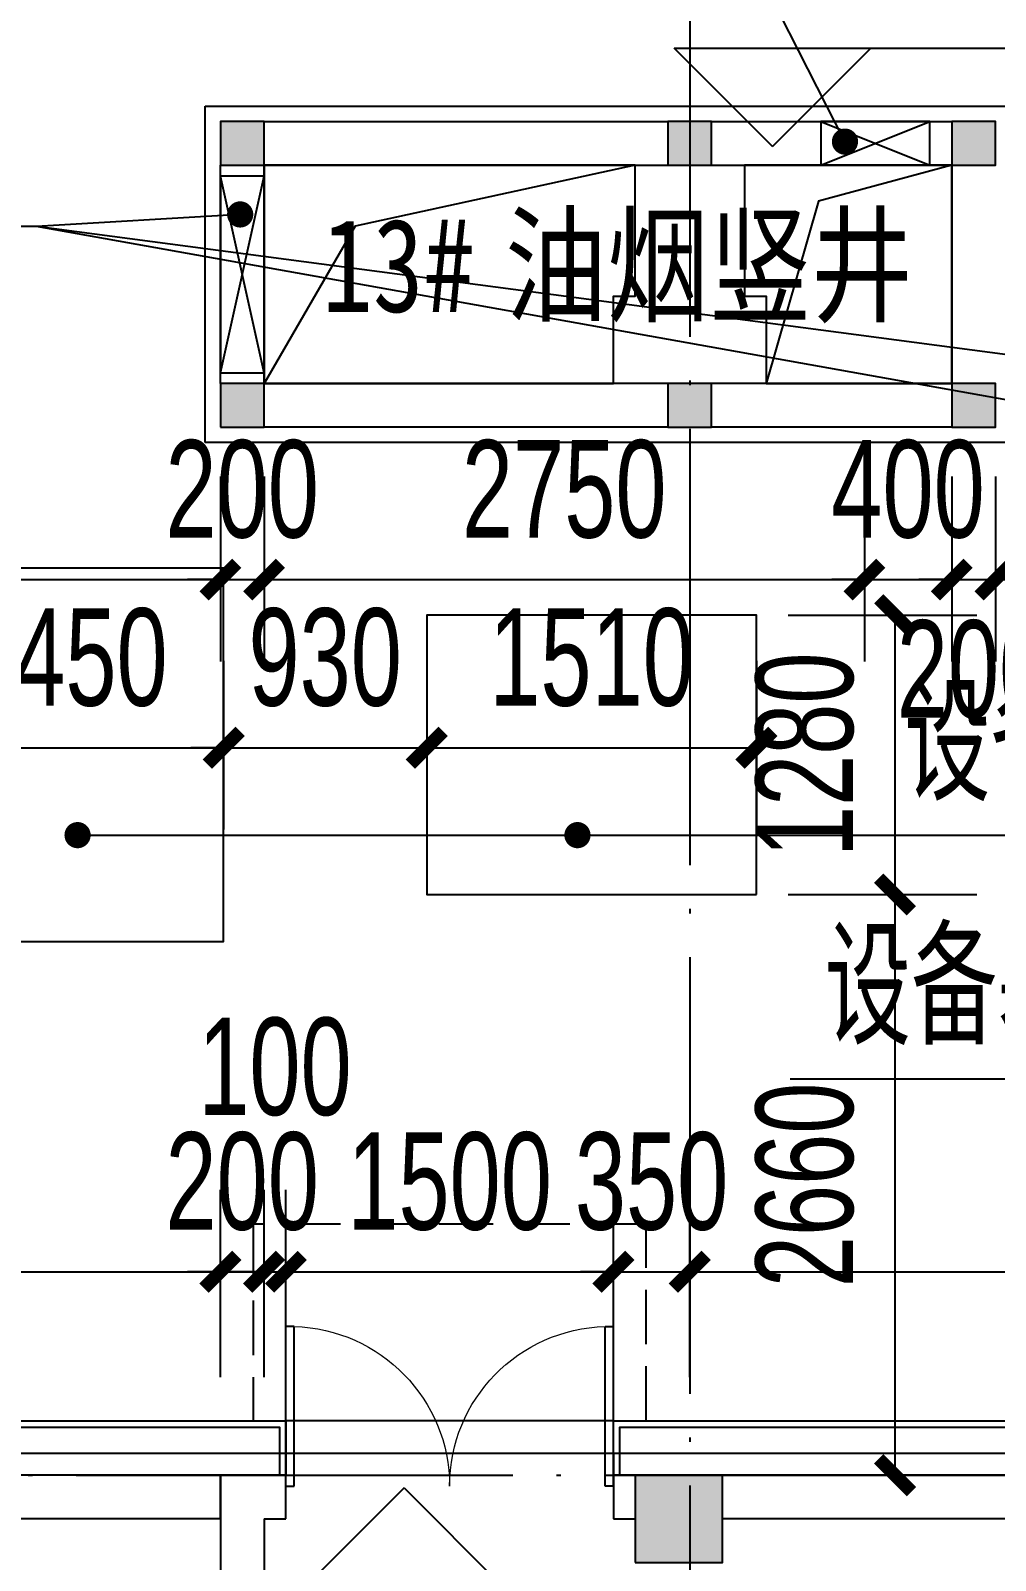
# Model space of a CAD drawing. Extents: x -409435 to 356702, y -107829 to 330904.
# Drawn here: x 106581 to 111000, y 283610 to 290617 of the extents above; entities that cross this region are included whole.
import ezdxf
from ezdxf.xclip import XClip

# ---------------------------------------------------------------- set-up
doc = ezdxf.new("R2010")
doc.units = 0
doc.header["$LTSCALE"] = 1000
doc.header["$MEASUREMENT"] = 0
doc.header["$XCLIPFRAME"] = 0
doc.linetypes.add('104-14# 核心筒$0$DOTE', pattern=[2.42, 2, -0.2, 0.02, -0.2])
doc.linetypes.add('X-104 14#平面$0$DASH', pattern=[0.35, 0.25, -0.1])
for name, color, linetype in [('01-标注_尺寸', 124, 'Continuous'), ('01-标注_符号', 200, 'Continuous'), ('02-TEXT_标注', 130, 'Continuous'), ('104-14# 核心筒$0$01-标注_符号', 200, 'Continuous'), ('104-14# 核心筒$0$A_AXIS-轴线', 36, '104-14# 核心筒$0$DOTE'), ('104-14# 核心筒$0$A_STR-砌块墙', 121, 'Continuous'), ('104-14# 核心筒$0$A_STR-砼柱', 51, 'Continuous'), ('104-14# 核心筒$0$DOOR_FIRE', 220, 'Continuous'), ('104-14# 核心筒$0$SURFACE', 6, 'Continuous'), ('PUB_HATCH', 8, 'Continuous'), ('X-104 14#平面$0$01-标注_标高', 200, 'Continuous'), ('X-104 14#平面$0$02-TEXT_标注', 130, 'Continuous'), ('X-104 14#平面$0$A-C_玻璃幕墙', 140, 'Continuous'), ('X-104 14#平面$0$A-O_屋面', 201, 'Continuous'), ('X-104 14#平面$0$A-O_散水', 134, 'Continuous'), ('X-104 14#平面$0$A-SUR_保温', 222, 'Continuous'), ('X-104 14#平面$0$A-SUR_看线', 231, 'Continuous'), ('X-104 14#平面$0$A-TECH_暖通', 6, 'Continuous'), ('X-104 14#平面$0$A_STR-砌块墙', 121, 'Continuous'), ('X-104 14#平面$0$A_STR-砼柱', 51, 'Continuous'), ('X-104 14#平面$0$DUCT-新风管立管', 3, 'Continuous')]:
    doc.layers.add(name, color=color, linetype=linetype)
doc.styles.add('_TCH_DIM', font='ros.shx', dxfattribs={"width": 0.8, "height": 2, "bigfont": 'jd.shx'})
doc.styles.add('_TCH_DIM_T3', font='ros.shx', dxfattribs={"width": 0.705882, "bigfont": 'jd.shx'})
doc.styles.add('X-104 14#平面$0$Standard', font='STXIHEI_0.TTF', dxfattribs={"width": 0.8})
doc.dimstyles.new('_TCH_ARCH&&150', dxfattribs={"dimtxt": 446.25, "dimasz": 150, "dimexe": 375, "dimexo": 450, "dimgap": 189.375, "dimtad": 1, "dimdec": 0, "dimzin": 0, "dimdsep": 46, "dimtxsty": '_TCH_DIM_T3', "dimblk": 'ARCHTICK', "dimcen": 0.09, "dimclrt": 7, "dimazin": 2, "dimtfac": 1, "dimtdec": 0, "dimtix": 1, "dimtmove": 2, "dimatfit": 3, "dimfxl": 0, "dimtolj": 1, "dimtzin": 0, "dimarcsym": 0})

# ---------------------------------------------------------------- blocks, each defined once
blk = doc.blocks.new('_FZH')
blk.add_lwpolyline([(-0.5, -0.5), (0.5, -0.5), (0.5, 0.5), (-0.5, 0.5)], close=True)
at = {"layer": 'PUB_HATCH'}
blk.add_solid([(-0.5, -0.5), (0.5, -0.5), (-0.5, 0.5), (0.5, 0.5)], dxfattribs=at)
blk = doc.blocks.new('104-14# 核心筒$0$$DorLib2D$00000002')
for p, q in [((-0.5, 0), (-0.5, 0.4875)), ((-0.475, 0.4875), (-0.5, 0.4875)), ((-0.475, 0), (-0.475, 0.4875)), ((0.475, 0), (0.475, 0.4875)), ((0.475, 0.4875), (0.5, 0.4875)), ((0.5, 0), (0.5, 0.4875)), ((-0.5, 0), (-0.475, 0)), ((0.5, 0), (0.475, 0))]:
    blk.add_line(p, q)
at = {"lineweight": 13}
for centre, start, end in [((-0.4875, 0), 0, 88.5307), ((0.4875, 0), 91.4693, 180)]:
    blk.add_arc(centre, 0.4875, start, end, dxfattribs=at)
blk = doc.blocks.new('104-14# 核心筒')
at = {"layer": '104-14# 核心筒$0$01-标注_符号'}
blk.add_lwpolyline([(108715, 282773.2, 0, 0, 0), (108715, 283600, 120, 0, 0), (108715, 284050, 0, 0, 0)], format="xyseb", dxfattribs=at)
at = {"layer": '104-14# 核心筒$0$A_AXIS-轴线'}
for p, q in [((109600, 317833.6), (109600, 259754.9)), ((-9370.1, 284000), (120259.9, 284000))]:
    blk.add_line(p, q, dxfattribs=at)
at = {"layer": '104-14# 核心筒$0$A_STR-砌块墙'}
for p, q in [((107750, 284000), (107450, 284000)), ((107450, 284000), (107450, 279000)), ((107750, 283800), (107750, 284000)), ((109350, 284000), (109250, 284000)), ((109250, 284000), (109250, 283800)), ((115700, 284000), (109750, 284000)), ((107650, 283800), (107750, 283800)), ((107650, 283800), (107650, 279200)), ((109250, 283800), (109350, 283800)), ((115700, 283800), (109750, 283800))]:
    blk.add_line(p, q, dxfattribs=at)
at = {"layer": '104-14# 核心筒$0$DOOR_FIRE'}
blk.add_line((109250, 284100), (107750, 284100), dxfattribs=at)
at = {"layer": '104-14# 核心筒$0$SURFACE'}
for p, q in [((107750, 284100), (107450, 284100)), ((107750, 284100), (107750, 284000)), ((109250, 284100), (109250, 284000)), ((109450, 284100), (109250, 284100)), ((116200, 284100), (109450, 284100))]:
    blk.add_line(p, q, dxfattribs=at)
at = {"layer": '104-14# 核心筒$0$A_STR-砼柱', "xscale": 400, "yscale": 400, "zscale": 400}
blk.add_blockref('_FZH', (109550, 283800), dxfattribs=at)
at = {"layer": '104-14# 核心筒$0$DOOR_FIRE', "xscale": 1500, "yscale": -1500, "zscale": 300, "rotation": 180.0000000000017}
blk.add_blockref('104-14# 核心筒$0$$DorLib2D$00000002', (108500, 283950), dxfattribs=at)
blk = doc.blocks.new('*U422')
blk.add_lwpolyline([(200, 0), (200, 900), (0, 900), (0, 0), (200, 0), (0, 900), (0, 0), (200, 900)])
blk = doc.blocks.new('*U418')
blk.add_lwpolyline([(200, 0), (200, 500), (0, 500), (0, 0), (200, 0), (0, 500), (0, 0), (200, 500)])
blk = doc.blocks.new('X-104 14#平面')
at = {"layer": 'X-104 14#平面$0$01-标注_标高'}
for p, q in [((109979.3, 290086.2), (109529.3, 290536.2)), ((109529.3, 290536.2), (112785.3, 290536.2)), ((109979.3, 290086.2), (110429.3, 290536.2)), ((108291.1, 283941.9), (107841.1, 283491.9)), ((108291.1, 283941.9), (108741.1, 283491.9))]:
    blk.add_line(p, q, dxfattribs=at)
at = {"layer": 'X-104 14#平面$0$A-C_玻璃幕墙'}
for points in [[(102050, 282200), (101800, 282200), (101800, 284250), (107750, 284250), (107750, 284000)], [(102050, 282230), (101830, 282230), (101830, 284220), (107720, 284220), (107720, 284000)], [(109250, 284000), (109250, 284250), (116350, 284250), (116350, 277600), (111850, 277600), (111850, 277850)], [(109280, 284000), (109280, 284220), (116320, 284220), (116320, 277630), (111880, 277630), (111880, 277850)]]:
    blk.add_lwpolyline(points, dxfattribs=at)
at = {"layer": 'X-104 14#平面$0$A-O_屋面', "linetype": 'X-104 14#平面$0$DASH'}
blk.add_lwpolyline([(109400, 284250), (109400, 285150), (107600, 285150), (107600, 284250)], dxfattribs=at)
at = {"layer": 'X-104 14#平面$0$A-O_散水'}
for points in [[(106015, 288155), (106015, 286445), (107465, 286445), (107465, 288155)], [(109905, 286660), (109905, 287940), (108395, 287940), (108395, 286660)]]:
    blk.add_lwpolyline(points, close=True, dxfattribs=at)
at = {"layer": 'X-104 14#平面$0$A-SUR_保温'}
for p, q in [((107380, 290270), (109600, 290270)), ((107380, 288730), (107380, 290270)), ((109600, 290270), (110906, 290270)), ((110906, 290270), (113750, 290270)), ((109600, 288730), (107380, 288730)), ((110906, 288730), (109600, 288730)), ((113750, 288730), (110906, 288730)), ((107450, 284100), (104500, 284100))]:
    blk.add_line(p, q, dxfattribs=at)
at = {"layer": 'X-104 14#平面$0$A-SUR_看线'}
blk.add_line((109250, 284250), (107750, 284250), dxfattribs=at)
at = {"layer": 'X-104 14#平面$0$A_STR-砌块墙'}
for p, q in [((107650, 290200), (109500, 290200)), ((109700, 290200), (110800, 290200)), ((107450, 289000), (107450, 290000)), ((107650, 290000), (109500, 290000)), ((107650, 289000), (107650, 290000)), ((109700, 290000), (110800, 290000)), ((110800, 290000), (110800, 289000)), ((109500, 289000), (107650, 289000)), ((110800, 289000), (109700, 289000)), ((109500, 288800), (107650, 288800)), ((110800, 288800), (109700, 288800)), ((107450, 284000), (104650, 284000)), ((107450, 283800), (107450, 284000)), ((107450, 283800), (104650, 283800))]:
    blk.add_line(p, q, dxfattribs=at)
at = {"layer": 'X-104 14#平面$0$DUCT-新风管立管', "elevation": 3000}
for points in [[(109350, 290000), (107650, 290000), (107650, 289000), (109250, 289000), (109250, 289400), (109350, 289400), (109350, 290000), (108067, 289720.8), (107650, 289000)], [(110800, 290000), (109850, 290000), (109850, 289400), (109950, 289400), (109950, 289000), (110800, 289000), (110800, 290000), (110189.2, 289835.9), (109950, 289000)]]:
    blk.add_lwpolyline(points, dxfattribs=at)
ref = blk.add_blockref('104-14# 核心筒', (0, 0))
XClip(ref).set_block_clipping_path([(-38664.3623821461, -25500), (139216.5485069363, 330900)])
at = {"layer": 'X-104 14#平面$0$A-TECH_暖通', "rotation": 270}
blk.add_blockref('*U418', (110200, 290200), dxfattribs=at)
at = {"layer": 'X-104 14#平面$0$A-TECH_暖通'}
blk.add_blockref('*U422', (107450, 289050), dxfattribs=at)
at = {"layer": 'X-104 14#平面$0$A_STR-砼柱', "xscale": 200, "yscale": 200, "zscale": 200}
for p in [(107550, 290100, 3000), (109600, 290100), (110900, 290100), (107550, 288900, 3000), (109600, 288900), (110900, 288900)]:
    blk.add_blockref('_FZH', p, dxfattribs=at)
at = {"layer": 'X-104 14#平面$0$02-TEXT_标注', "style": 'X-104 14#平面$0$Standard', "width": 0.8}
for s, p in [('油烟竖井', (108753.3, 289328)), ('13#', (107915.1, 289328))]:
    blk.add_text(s, height=428.14, dxfattribs=at).set_placement(p)
blk = doc.blocks.new('_ArchTick')
at = {"color": 0, "linetype": 'ByBlock', "const_width": 0.4}
blk.add_lwpolyline([(-0.5, -0.5), (0.5, 0.5)], dxfattribs=at)
blk = doc.blocks.new('*D873')
at = {"layer": '01-标注_尺寸', "color": 0, "lineweight": -2, "transparency": 16777216}
for p, q in [((109600, 284450), (109600, 285307.235753)), ((115700, 284450), (115700, 285307.235753)), ((109600, 284932.235753), (115700, 284932.235753))]:
    blk.add_line(p, q, dxfattribs=at)
at = {"layer": 'Defpoints', "color": 0, "transparency": 16777216}
for p in [(115700, 284932.235753), (109600, 284000), (115700, 284000)]:
    blk.add_point(p, dxfattribs=at)
at = {"layer": '01-标注_尺寸', "color": 0, "lineweight": -2, "transparency": 16777216, "xscale": 150, "yscale": 150, "zscale": 150, "rotation": 180}
blk.add_blockref('_ArchTick', (109600, 284932.235753), dxfattribs=at)
at = {"layer": '01-标注_尺寸', "color": 0, "lineweight": -2, "transparency": 16777216, "xscale": 150, "yscale": 150, "zscale": 150}
blk.add_blockref('_ArchTick', (115700, 284932.235753), dxfattribs=at)
at = {"layer": '01-标注_尺寸', "color": 7, "transparency": 16777216, "insert": (112650, 285344.735753), "char_height": 446.25, "attachment_point": 5, "style": '_TCH_DIM_T3'}
blk.add_mtext('\\A1;6100', dxfattribs=at)
blk = doc.blocks.new('*D874')
at = {"layer": '01-标注_尺寸', "color": 0, "lineweight": -2, "transparency": 16777216}
for p, q in [((109250, 284450), (109250, 285307.235753)), ((109600, 284450), (109600, 285307.235753)), ((109250, 284932.235753), (109100, 284932.235753)), ((109250, 284932.235753), (109600, 284932.235753)), ((109600, 284932.235753), (109750, 284932.235753))]:
    blk.add_line(p, q, dxfattribs=at)
at = {"layer": 'Defpoints', "color": 0, "transparency": 16777216}
for p in [(109600, 284932.235753), (109250, 284000), (109600, 284000)]:
    blk.add_point(p, dxfattribs=at)
at = {"layer": '01-标注_尺寸', "color": 0, "lineweight": -2, "transparency": 16777216, "xscale": 150, "yscale": 150, "zscale": 150}
blk.add_blockref('_ArchTick', (109250, 284932.235753), dxfattribs=at)
at = {"layer": '01-标注_尺寸', "color": 0, "lineweight": -2, "transparency": 16777216, "xscale": 150, "yscale": 150, "zscale": 150, "rotation": 180}
blk.add_blockref('_ArchTick', (109600, 284932.235753), dxfattribs=at)
at = {"layer": '01-标注_尺寸', "color": 7, "transparency": 16777216, "insert": (109425, 285344.735753), "char_height": 446.25, "attachment_point": 5, "style": '_TCH_DIM_T3'}
blk.add_mtext('\\A1;350', dxfattribs=at)
blk = doc.blocks.new('*D875')
at = {"layer": '01-标注_尺寸', "color": 0, "lineweight": -2, "transparency": 16777216}
for p, q in [((107750, 284450), (107750, 285307.235753)), ((109250, 284450), (109250, 285307.235753)), ((107750, 284932.235753), (109250, 284932.235753))]:
    blk.add_line(p, q, dxfattribs=at)
at = {"layer": 'Defpoints', "color": 0, "transparency": 16777216}
for p in [(109250, 284932.235753), (107750, 284000), (109250, 284000)]:
    blk.add_point(p, dxfattribs=at)
at = {"layer": '01-标注_尺寸', "color": 0, "lineweight": -2, "transparency": 16777216, "xscale": 150, "yscale": 150, "zscale": 150, "rotation": 180}
blk.add_blockref('_ArchTick', (107750, 284932.235753), dxfattribs=at)
at = {"layer": '01-标注_尺寸', "color": 0, "lineweight": -2, "transparency": 16777216, "xscale": 150, "yscale": 150, "zscale": 150}
blk.add_blockref('_ArchTick', (109250, 284932.235753), dxfattribs=at)
at = {"layer": '01-标注_尺寸', "color": 7, "transparency": 16777216, "insert": (108500, 285344.735753), "char_height": 446.25, "attachment_point": 5, "style": '_TCH_DIM_T3'}
blk.add_mtext('\\A1;1500', dxfattribs=at)
blk = doc.blocks.new('*D876')
at = {"layer": '01-标注_尺寸', "color": 0, "lineweight": -2, "transparency": 16777216}
for p, q in [((107650, 284450), (107650, 285307.235753)), ((107750, 284450), (107750, 285307.235753)), ((107650, 284932.235753), (107500, 284932.235753)), ((107650, 284932.235753), (107750, 284932.235753)), ((107750, 284932.235753), (107900, 284932.235753))]:
    blk.add_line(p, q, dxfattribs=at)
at = {"layer": 'Defpoints', "color": 0, "transparency": 16777216}
for p in [(107750, 284932.235753), (107650, 284000), (107750, 284000)]:
    blk.add_point(p, dxfattribs=at)
at = {"layer": '01-标注_尺寸', "color": 0, "lineweight": -2, "transparency": 16777216, "xscale": 150, "yscale": 150, "zscale": 150}
blk.add_blockref('_ArchTick', (107650, 284932.235753), dxfattribs=at)
at = {"layer": '01-标注_尺寸', "color": 0, "lineweight": -2, "transparency": 16777216, "xscale": 150, "yscale": 150, "zscale": 150, "rotation": 180}
blk.add_blockref('_ArchTick', (107750, 284932.235753), dxfattribs=at)
at = {"layer": '01-标注_尺寸', "color": 7, "transparency": 16777216, "insert": (107700, 285869.735753), "char_height": 446.25, "attachment_point": 5, "style": '_TCH_DIM_T3'}
blk.add_mtext('\\A1;100', dxfattribs=at)
blk = doc.blocks.new('*D877')
at = {"layer": '01-标注_尺寸', "color": 0, "lineweight": -2, "transparency": 16777216}
for p, q in [((107450, 284450), (107450, 285307.235753)), ((107650, 284450), (107650, 285307.235753)), ((107450, 284932.235753), (107300, 284932.235753)), ((107450, 284932.235753), (107650, 284932.235753)), ((107650, 284932.235753), (107800, 284932.235753))]:
    blk.add_line(p, q, dxfattribs=at)
at = {"layer": 'Defpoints', "color": 0, "transparency": 16777216}
for p in [(107650, 284932.235753), (107450, 284000), (107650, 284000)]:
    blk.add_point(p, dxfattribs=at)
at = {"layer": '01-标注_尺寸', "color": 0, "lineweight": -2, "transparency": 16777216, "xscale": 150, "yscale": 150, "zscale": 150}
blk.add_blockref('_ArchTick', (107450, 284932.235753), dxfattribs=at)
at = {"layer": '01-标注_尺寸', "color": 0, "lineweight": -2, "transparency": 16777216, "xscale": 150, "yscale": 150, "zscale": 150, "rotation": 180}
blk.add_blockref('_ArchTick', (107650, 284932.235753), dxfattribs=at)
at = {"layer": '01-标注_尺寸', "color": 7, "transparency": 16777216, "insert": (107550, 285344.735753), "char_height": 446.25, "attachment_point": 5, "style": '_TCH_DIM_T3'}
blk.add_mtext('\\A1;200', dxfattribs=at)
blk = doc.blocks.new('*D878')
at = {"layer": '01-标注_尺寸', "color": 0, "lineweight": -2, "transparency": 16777216}
for p, q in [((104400, 284450), (104400, 285307.235753)), ((107450, 284450), (107450, 285307.235753)), ((104400, 284932.235753), (107450, 284932.235753))]:
    blk.add_line(p, q, dxfattribs=at)
at = {"layer": 'Defpoints', "color": 0, "transparency": 16777216}
for p in [(107450, 284932.235753), (104400, 284000), (107450, 284000)]:
    blk.add_point(p, dxfattribs=at)
at = {"layer": '01-标注_尺寸', "color": 0, "lineweight": -2, "transparency": 16777216, "xscale": 150, "yscale": 150, "zscale": 150, "rotation": 180}
blk.add_blockref('_ArchTick', (104400, 284932.235753), dxfattribs=at)
at = {"layer": '01-标注_尺寸', "color": 0, "lineweight": -2, "transparency": 16777216, "xscale": 150, "yscale": 150, "zscale": 150}
blk.add_blockref('_ArchTick', (107450, 284932.235753), dxfattribs=at)
at = {"layer": '01-标注_尺寸', "color": 7, "transparency": 16777216, "insert": (105925, 285344.735753), "char_height": 446.25, "attachment_point": 5, "style": '_TCH_DIM_T3'}
blk.add_mtext('\\A1;3050', dxfattribs=at)
blk = doc.blocks.new('*D941')
at = {"layer": '01-标注_尺寸', "color": 0, "lineweight": -2, "transparency": 16777216}
for p, q in [((104400, 288574.8), (104400, 287727.3)), ((107450, 288574.8), (107450, 287727.3)), ((104400, 288102.3), (107450, 288102.3))]:
    blk.add_line(p, q, dxfattribs=at)
at = {"layer": 'Defpoints', "color": 0, "transparency": 16777216}
for p in [(104400, 289024.8), (107450, 289024.8), (107450, 288102.3)]:
    blk.add_point(p, dxfattribs=at)
at = {"layer": '01-标注_尺寸', "color": 0, "lineweight": -2, "transparency": 16777216, "xscale": 150, "yscale": 150, "zscale": 150, "rotation": 180}
blk.add_blockref('_ArchTick', (104400, 288102.3), dxfattribs=at)
at = {"layer": '01-标注_尺寸', "color": 0, "lineweight": -2, "transparency": 16777216, "xscale": 150, "yscale": 150, "zscale": 150}
blk.add_blockref('_ArchTick', (107450, 288102.3), dxfattribs=at)
at = {"layer": '01-标注_尺寸', "color": 7, "transparency": 16777216, "insert": (105925, 288514.8), "char_height": 446.25, "attachment_point": 5, "style": '_TCH_DIM_T3'}
blk.add_mtext('\\A1;3050', dxfattribs=at)
blk = doc.blocks.new('*D942')
at = {"layer": '01-标注_尺寸', "color": 0, "lineweight": -2, "transparency": 16777216}
for p, q in [((107450, 288574.8), (107450, 287727.3)), ((107650, 288574.8), (107650, 287727.3)), ((107450, 288102.3), (107300, 288102.3)), ((107450, 288102.3), (107650, 288102.3)), ((107650, 288102.3), (107800, 288102.3))]:
    blk.add_line(p, q, dxfattribs=at)
at = {"layer": 'Defpoints', "color": 0, "transparency": 16777216}
for p in [(107450, 289024.8), (107650, 289024.8), (107650, 288102.3)]:
    blk.add_point(p, dxfattribs=at)
at = {"layer": '01-标注_尺寸', "color": 0, "lineweight": -2, "transparency": 16777216, "xscale": 150, "yscale": 150, "zscale": 150}
blk.add_blockref('_ArchTick', (107450, 288102.3), dxfattribs=at)
at = {"layer": '01-标注_尺寸', "color": 0, "lineweight": -2, "transparency": 16777216, "xscale": 150, "yscale": 150, "zscale": 150, "rotation": 180}
blk.add_blockref('_ArchTick', (107650, 288102.3), dxfattribs=at)
at = {"layer": '01-标注_尺寸', "color": 7, "transparency": 16777216, "insert": (107550, 288514.8), "char_height": 446.25, "attachment_point": 5, "style": '_TCH_DIM_T3'}
blk.add_mtext('\\A1;200', dxfattribs=at)
blk = doc.blocks.new('*D943')
at = {"layer": '01-标注_尺寸', "color": 0, "lineweight": -2, "transparency": 16777216}
for p, q in [((107650, 288574.8), (107650, 287727.3)), ((110400, 288574.8), (110400, 287727.3)), ((107650, 288102.3), (110400, 288102.3))]:
    blk.add_line(p, q, dxfattribs=at)
at = {"layer": 'Defpoints', "color": 0, "transparency": 16777216}
for p in [(107650, 289024.8), (110400, 289024.8), (110400, 288102.3)]:
    blk.add_point(p, dxfattribs=at)
at = {"layer": '01-标注_尺寸', "color": 0, "lineweight": -2, "transparency": 16777216, "xscale": 150, "yscale": 150, "zscale": 150, "rotation": 180}
blk.add_blockref('_ArchTick', (107650, 288102.3), dxfattribs=at)
at = {"layer": '01-标注_尺寸', "color": 0, "lineweight": -2, "transparency": 16777216, "xscale": 150, "yscale": 150, "zscale": 150}
blk.add_blockref('_ArchTick', (110400, 288102.3), dxfattribs=at)
at = {"layer": '01-标注_尺寸', "color": 7, "transparency": 16777216, "insert": (109025, 288514.8), "char_height": 446.25, "attachment_point": 5, "style": '_TCH_DIM_T3'}
blk.add_mtext('\\A1;2750', dxfattribs=at)
blk = doc.blocks.new('*D944')
at = {"layer": '01-标注_尺寸', "color": 0, "lineweight": -2, "transparency": 16777216}
for p, q in [((110400, 288574.8), (110400, 287727.3)), ((110800, 288574.8), (110800, 287727.3)), ((110400, 288102.3), (110250, 288102.3)), ((110400, 288102.3), (110800, 288102.3)), ((110800, 288102.3), (110950, 288102.3))]:
    blk.add_line(p, q, dxfattribs=at)
at = {"layer": 'Defpoints', "color": 0, "transparency": 16777216}
for p in [(110400, 289024.8), (110800, 289024.8), (110800, 288102.3)]:
    blk.add_point(p, dxfattribs=at)
at = {"layer": '01-标注_尺寸', "color": 0, "lineweight": -2, "transparency": 16777216, "xscale": 150, "yscale": 150, "zscale": 150}
blk.add_blockref('_ArchTick', (110400, 288102.3), dxfattribs=at)
at = {"layer": '01-标注_尺寸', "color": 0, "lineweight": -2, "transparency": 16777216, "xscale": 150, "yscale": 150, "zscale": 150, "rotation": 180}
blk.add_blockref('_ArchTick', (110800, 288102.3), dxfattribs=at)
at = {"layer": '01-标注_尺寸', "color": 7, "transparency": 16777216, "insert": (110600, 288514.8), "char_height": 446.25, "attachment_point": 5, "style": '_TCH_DIM_T3'}
blk.add_mtext('\\A1;400', dxfattribs=at)
blk = doc.blocks.new('*D945')
at = {"layer": '01-标注_尺寸', "color": 0, "lineweight": -2, "transparency": 16777216}
for p, q in [((110800, 288574.8), (110800, 287727.3)), ((111000, 288574.8), (111000, 287727.3)), ((110800, 288102.3), (110650, 288102.3)), ((110800, 288102.3), (111000, 288102.3)), ((111000, 288102.3), (111150, 288102.3))]:
    blk.add_line(p, q, dxfattribs=at)
at = {"layer": 'Defpoints', "color": 0, "transparency": 16777216}
for p in [(110800, 289024.8), (111000, 289024.8), (111000, 288102.3)]:
    blk.add_point(p, dxfattribs=at)
at = {"layer": '01-标注_尺寸', "color": 0, "lineweight": -2, "transparency": 16777216, "xscale": 150, "yscale": 150, "zscale": 150}
blk.add_blockref('_ArchTick', (110800, 288102.3), dxfattribs=at)
at = {"layer": '01-标注_尺寸', "color": 0, "lineweight": -2, "transparency": 16777216, "xscale": 150, "yscale": 150, "zscale": 150, "rotation": 180}
blk.add_blockref('_ArchTick', (111000, 288102.3), dxfattribs=at)
at = {"layer": '01-标注_尺寸', "color": 7, "transparency": 16777216, "insert": (110900, 287689.8), "char_height": 446.25, "attachment_point": 5, "style": '_TCH_DIM_T3'}
blk.add_mtext('\\A1;200', dxfattribs=at)
blk = doc.blocks.new('*D946')
at = {"layer": '01-标注_尺寸', "color": 0, "lineweight": -2, "transparency": 16777216}
for p, q in [((111000, 288574.8), (111000, 287727.3)), ((113650, 288574.8), (113650, 287727.3)), ((111000, 288102.3), (113650, 288102.3))]:
    blk.add_line(p, q, dxfattribs=at)
at = {"layer": 'Defpoints', "color": 0, "transparency": 16777216}
for p in [(111000, 289024.8), (113650, 289024.8), (113650, 288102.3)]:
    blk.add_point(p, dxfattribs=at)
at = {"layer": '01-标注_尺寸', "color": 0, "lineweight": -2, "transparency": 16777216, "xscale": 150, "yscale": 150, "zscale": 150, "rotation": 180}
blk.add_blockref('_ArchTick', (111000, 288102.3), dxfattribs=at)
at = {"layer": '01-标注_尺寸', "color": 0, "lineweight": -2, "transparency": 16777216, "xscale": 150, "yscale": 150, "zscale": 150}
blk.add_blockref('_ArchTick', (113650, 288102.3), dxfattribs=at)
at = {"layer": '01-标注_尺寸', "color": 7, "transparency": 16777216, "insert": (112325, 288514.8), "char_height": 446.25, "attachment_point": 5, "style": '_TCH_DIM_T3'}
blk.add_mtext('\\A1;2650', dxfattribs=at)
blk = doc.blocks.new('*D2072')
at = {"layer": '01-标注_尺寸', "color": 0, "lineweight": -2, "transparency": 16777216}
for p, q in [((108395, 287729.9), (108395, 286957.2)), ((109905, 287729.9), (109905, 286957.2)), ((108395, 287332.2), (109905, 287332.2))]:
    blk.add_line(p, q, dxfattribs=at)
at = {"layer": 'Defpoints', "color": 0, "transparency": 16777216}
for p in [(108395, 288179.9), (109905, 288179.9), (109905, 287332.2)]:
    blk.add_point(p, dxfattribs=at)
at = {"layer": '01-标注_尺寸', "color": 0, "lineweight": -2, "transparency": 16777216, "xscale": 150, "yscale": 150, "zscale": 150, "rotation": 180}
blk.add_blockref('_ArchTick', (108395, 287332.2), dxfattribs=at)
at = {"layer": '01-标注_尺寸', "color": 0, "lineweight": -2, "transparency": 16777216, "xscale": 150, "yscale": 150, "zscale": 150}
blk.add_blockref('_ArchTick', (109905, 287332.2), dxfattribs=at)
at = {"layer": '01-标注_尺寸', "color": 7, "transparency": 16777216, "insert": (109150, 287744.7), "char_height": 446.25, "attachment_point": 5, "style": '_TCH_DIM_T3'}
blk.add_mtext('\\A1;1510', dxfattribs=at)
blk = doc.blocks.new('*D2073')
at = {"layer": '01-标注_尺寸', "color": 0, "lineweight": -2, "transparency": 16777216}
for p, q in [((107465, 287729.9), (107465, 286957.2)), ((108395, 287729.9), (108395, 286957.2)), ((107465, 287332.2), (107315, 287332.2)), ((107465, 287332.2), (108395, 287332.2)), ((108395, 287332.2), (108545, 287332.2))]:
    blk.add_line(p, q, dxfattribs=at)
at = {"layer": 'Defpoints', "color": 0, "transparency": 16777216}
for p in [(107465, 288179.9), (108395, 288179.9), (108395, 287332.2)]:
    blk.add_point(p, dxfattribs=at)
at = {"layer": '01-标注_尺寸', "color": 0, "lineweight": -2, "transparency": 16777216, "xscale": 150, "yscale": 150, "zscale": 150}
blk.add_blockref('_ArchTick', (107465, 287332.2), dxfattribs=at)
at = {"layer": '01-标注_尺寸', "color": 0, "lineweight": -2, "transparency": 16777216, "xscale": 150, "yscale": 150, "zscale": 150, "rotation": 180}
blk.add_blockref('_ArchTick', (108395, 287332.2), dxfattribs=at)
at = {"layer": '01-标注_尺寸', "color": 7, "transparency": 16777216, "insert": (107930, 287744.7), "char_height": 446.25, "attachment_point": 5, "style": '_TCH_DIM_T3'}
blk.add_mtext('\\A1;930', dxfattribs=at)
blk = doc.blocks.new('*D2074')
at = {"layer": '01-标注_尺寸', "color": 0, "lineweight": -2, "transparency": 16777216}
for p, q in [((106015, 287729.9), (106015, 286957.2)), ((107465, 287729.9), (107465, 286957.2)), ((106015, 287332.2), (107465, 287332.2))]:
    blk.add_line(p, q, dxfattribs=at)
at = {"layer": 'Defpoints', "color": 0, "transparency": 16777216}
for p in [(106015, 288179.9), (107465, 288179.9), (107465, 287332.2)]:
    blk.add_point(p, dxfattribs=at)
at = {"layer": '01-标注_尺寸', "color": 0, "lineweight": -2, "transparency": 16777216, "xscale": 150, "yscale": 150, "zscale": 150, "rotation": 180}
blk.add_blockref('_ArchTick', (106015, 287332.2), dxfattribs=at)
at = {"layer": '01-标注_尺寸', "color": 0, "lineweight": -2, "transparency": 16777216, "xscale": 150, "yscale": 150, "zscale": 150}
blk.add_blockref('_ArchTick', (107465, 287332.2), dxfattribs=at)
at = {"layer": '01-标注_尺寸', "color": 7, "transparency": 16777216, "insert": (106740, 287744.7), "char_height": 446.25, "attachment_point": 5, "style": '_TCH_DIM_T3'}
blk.add_mtext('\\A1;1450', dxfattribs=at)
blk = doc.blocks.new('*D2078')
at = {"layer": '01-标注_尺寸', "color": 0, "lineweight": -2, "transparency": 16777216}
for p, q in [((110050, 286660), (110915.4, 286660)), ((110540.4, 284000), (110540.4, 286660)), ((110050, 284000), (110915.4, 284000))]:
    blk.add_line(p, q, dxfattribs=at)
at = {"layer": 'Defpoints', "color": 0, "transparency": 16777216}
for p in [(109600, 286660), (110540.4, 286660), (109600, 284000)]:
    blk.add_point(p, dxfattribs=at)
at = {"layer": '01-标注_尺寸', "color": 0, "lineweight": -2, "transparency": 16777216, "xscale": 150, "yscale": 150, "zscale": 150}
for p, rotation in [((110540.4, 286660), 90), ((110540.4, 284000), 270)]:
    blk.add_blockref('_ArchTick', p, dxfattribs=dict(at, rotation=rotation))
at = {"layer": '01-标注_尺寸', "color": 7, "transparency": 16777216, "insert": (110127.9, 285330), "char_height": 446.25, "attachment_point": 5, "rotation": 90, "style": '_TCH_DIM_T3'}
blk.add_mtext('\\A1;2660', dxfattribs=at)
blk = doc.blocks.new('*D2079')
at = {"layer": '01-标注_尺寸', "color": 0, "lineweight": -2, "transparency": 16777216}
for p, q in [((110050, 287940), (110915.4, 287940)), ((110540.4, 286660), (110540.4, 287940)), ((110050, 286660), (110915.4, 286660))]:
    blk.add_line(p, q, dxfattribs=at)
at = {"layer": 'Defpoints', "color": 0, "transparency": 16777216}
for p in [(109600, 287940), (110540.4, 287940), (109600, 286660)]:
    blk.add_point(p, dxfattribs=at)
at = {"layer": '01-标注_尺寸', "color": 0, "lineweight": -2, "transparency": 16777216, "xscale": 150, "yscale": 150, "zscale": 150}
for p, rotation in [((110540.4, 287940), 90), ((110540.4, 286660), 270)]:
    blk.add_blockref('_ArchTick', p, dxfattribs=dict(at, rotation=rotation))
at = {"layer": '01-标注_尺寸', "color": 7, "transparency": 16777216, "insert": (110127.9, 287300), "char_height": 446.25, "attachment_point": 5, "rotation": 90, "style": '_TCH_DIM_T3'}
blk.add_mtext('\\A1;1280', dxfattribs=at)

msp = doc.modelspace()

# ---------------------------------------------------------------- linework, layer by layer
at = {"layer": '01-标注_符号'}
for p, q in [((110311, 290108.2), (108429, 293812.7)), ((107540.7, 289774.9), (106607.4, 289719.3)), ((106607.4, 289719.3), (103470.7, 289719.3)), ((112795.6, 288901.6), (106607.4, 289719.3)), ((111270.8, 288886.5), (106607.4, 289719.3)), ((106795.8, 286931.9), (110924.3, 286931.9)), ((109085.6, 286931.9), (110924.3, 286931.9)), ((110924.3, 286931.9), (112471.8, 286931.9)), ((111889.4, 285814.9), (110060.4, 285814.9))]:
    msp.add_line(p, q, dxfattribs=at)
at = {"layer": '01-标注_符号', "const_width": 60}
for points in [[(110324.6, 290081.5, 1), (110297.4, 290135, 1)], [(107570.6, 289776.7, 1), (107510.7, 289773.1, 1)], [(106765.8, 286931.9, 1), (106825.8, 286931.9, 1)], [(109055.6, 286931.9, 1), (109115.6, 286931.9, 1)]]:
    msp.add_lwpolyline(points, format="xyb", close=True, dxfattribs=at)

# ---------------------------------------------------------------- block references
msp.add_blockref('X-104 14#平面', (0, 0))

# ---------------------------------------------------------------- texts
at = {"layer": '02-TEXT_标注', "style": '_TCH_DIM', "width": 0.8}
for p in [(110582.2, 287089.4), (110217.9, 285972.4)]:
    msp.add_text('设备基础', height=520.93, dxfattribs=at).set_placement(p)

# ---------------------------------------------------------------- dimensions: what is measured, and where the dimension line sits
at = {"layer": '01-标注_尺寸'}
for p1, p2, distance, picture, middle in [((104400, 289024.8), (107450, 289024.8), -922.6, '*D941', (105925, 288514.8)), ((107450, 289024.8), (107650, 289024.8), -922.6, '*D942', (107550, 288514.8)), ((107650, 289024.8), (110400, 289024.8), -922.6, '*D943', (109025, 288514.8)), ((110400, 289024.8), (110800, 289024.8), -922.6, '*D944', (110600, 288514.8)), ((111000, 289024.8), (113650, 289024.8), -922.6, '*D946', (112325, 288514.8)), ((106015, 288179.9), (107465, 288179.9), -847.7, '*D2074', (106740, 287744.7)), ((107465, 288179.9), (108395, 288179.9), -847.7, '*D2073', (107930, 287744.7)), ((108395, 288179.9), (109905, 288179.9), -847.7, '*D2072', (109150, 287744.7)), ((109600, 286660), (109600, 287940), -940.4, '*D2079', (110127.9, 287300)), ((109600, 284000), (109600, 286660), -940.4, '*D2078', (110127.9, 285330)), ((104400, 284000), (107450, 284000), 932.2, '*D878', (105925, 285344.7)), ((107450, 284000), (107650, 284000), 932.2, '*D877', (107550, 285344.7)), ((107750, 284000), (109250, 284000), 932.2, '*D875', (108500, 285344.7)), ((109250, 284000), (109600, 284000), 932.2, '*D874', (109425, 285344.7)), ((109600, 284000), (115700, 284000), 932.2, '*D873', (112650, 285344.7))]:
    dim = msp.add_aligned_dim(p1=p1, p2=p2, distance=distance, dimstyle='_TCH_ARCH&&150', dxfattribs=at)
    dim.commit()
    dim.dimension.update_dxf_attribs({"geometry": picture, "text_midpoint": middle})
for base, p1, p2, picture, middle in [((111000, 288102.3), (110800, 289024.8), (111000, 289024.8), '*D945', (110900, 287689.8)), ((107750, 284932.2), (107650, 284000), (107750, 284000), '*D876', (107700, 285869.7))]:
    dim = msp.add_linear_dim(base=base, p1=p1, p2=p2, angle=0, dimstyle='_TCH_ARCH&&150', dxfattribs=at)
    dim.commit()
    dim.dimension.update_dxf_attribs({"geometry": picture, "text_midpoint": middle, "dimtype": 161})

doc.saveas('drawing.dxf')
